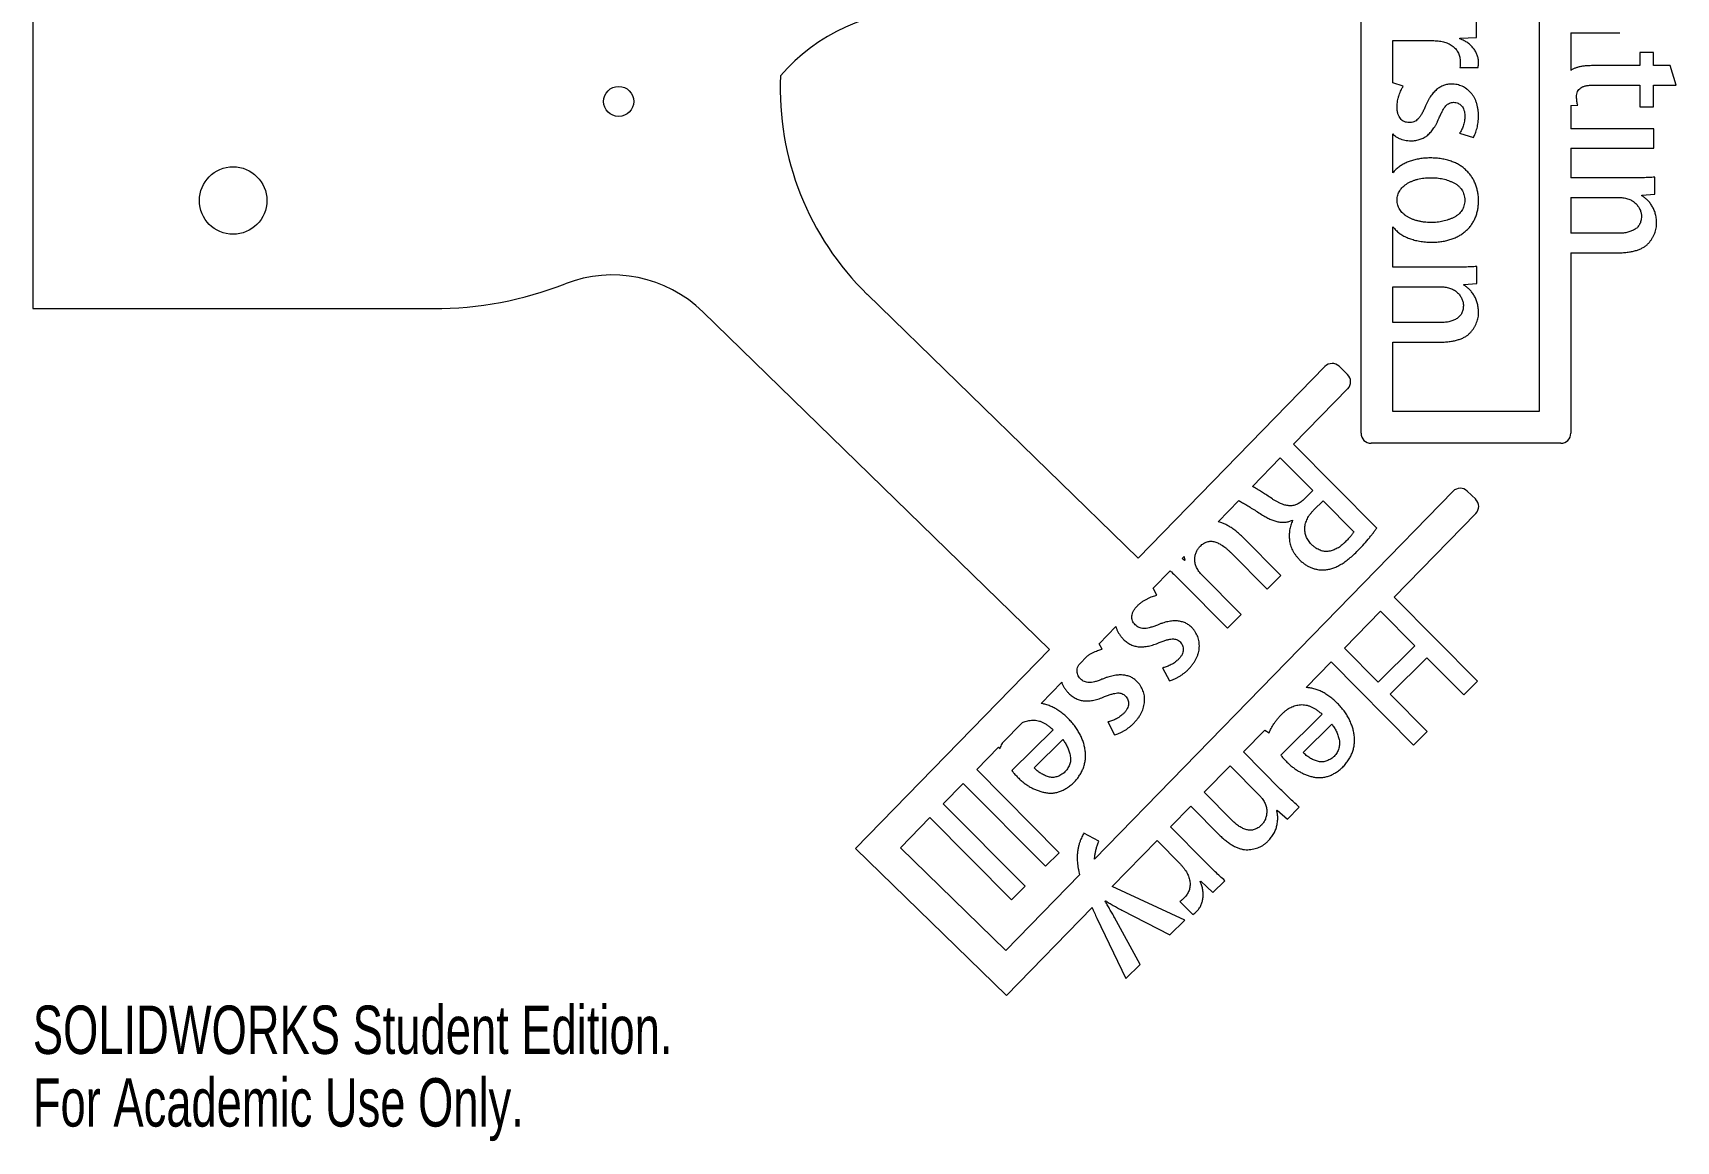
# Model space of a CAD drawing. Header units: millimetres. Extents: x -84 to 82, y 330 to 554.
# Drawn here: x -83.6 to 80.5, y 330.2 to 440.8 of the extents above; entities that cross this region are included whole.
import ezdxf

# ---------------------------------------------------------------- set-up
doc = ezdxf.new("R2010")
doc.units = ezdxf.units.MM
doc.styles.add('SLDTEXTSTYLE0', font='TXT', dxfattribs={"width": 0.7})

msp = doc.modelspace()

# ---------------------------------------------------------------- linework, layer by layer
at = {"color": 7, "linetype": 'Continuous', "lineweight": 15}
for p, q in [((66.82, 495.97), (66.82, 403.03)), ((-83.59, 485.69), (-83.59, 413.31)), ((49.04, 400.86), (49.04, 443.15)), ((60.58, 440.39), (60.58, 442.08)), ((52.21, 435.86), (52.21, 440.07)), ((52.21, 440.07), (56.3, 440.07)), ((58.92, 440.32), (60.58, 440.39)), ((58.92, 440.25), (58.92, 440.32)), ((69.99, 440.84), (69.99, 437.1)), ((69.99, 440.84), (74.89, 440.84)), ((78.25, 438.87), (76.89, 438.87)), ((76.89, 438.87), (76.89, 437.57)), ((78.25, 437.57), (78.25, 438.87)), ((58.91, 437.4), (60.73, 437.4)), ((76.89, 437.57), (72.15, 437.57)), ((79.91, 437.57), (78.25, 437.57)), ((80.51, 435.62), (79.91, 437.57)), ((53.26, 435.53), (52.21, 435.86)), ((72.25, 435.62), (76.89, 435.62)), ((76.89, 435.62), (76.89, 433.45)), ((78.25, 433.45), (78.25, 435.62)), ((78.25, 435.62), (80.51, 435.62)), ((69.99, 433.58), (70.69, 433.62)), ((69.99, 433.58), (69.99, 431.27)), ((76.89, 433.45), (78.25, 433.45)), ((52.21, 426.87), (52.21, 430.75)), ((58.89, 430.82), (60.27, 430.39)), ((78.27, 431.27), (69.99, 431.27)), ((78.27, 429.33), (78.27, 431.27)), ((69.99, 429.33), (69.99, 426.36)), ((69.99, 429.33), (78.27, 429.33)), ((75.87, 426.36), (69.99, 426.36)), ((78.37, 424.73), (78.37, 426.43)), ((60.78, 424.06), (60.78, 424.06)), ((69.99, 424.41), (69.99, 420.83)), ((69.99, 424.41), (74.81, 424.41)), ((77.08, 424.63), (78.37, 424.73)), ((77.08, 424.58), (77.08, 424.63)), ((56.04, 421.91), (56.04, 421.91)), ((52.21, 417.44), (52.21, 421.49)), ((74.66, 420.83), (69.99, 420.83)), ((69.99, 418.88), (69.99, 400.86)), ((69.99, 418.88), (74.89, 418.88)), ((58.09, 417.44), (52.21, 417.44)), ((60.59, 415.81), (60.59, 417.51)), ((52.21, 411.91), (52.21, 415.49)), ((52.21, 415.49), (57.03, 415.49)), ((59.3, 415.71), (60.59, 415.81)), ((59.3, 415.66), (59.3, 415.71)), ((-0.28, 414.74), (26.78, 388.38)), ((-83.59, 413.31), (-43.59, 413.31)), ((17.92, 379.28), (-16.69, 413)), ((56.88, 411.91), (52.21, 411.91)), ((52.21, 403.03), (52.21, 409.96)), ((52.21, 409.96), (57.11, 409.96)), ((26.78, 388.38), (45.44, 407.53)), ((46.85, 407.55), (47.7, 406.73)), ((47.71, 405.32), (42.31, 399.77)), ((66.82, 403.03), (52.21, 403.03)), ((50.62, 391.4), (42.31, 399.77)), ((68.99, 399.86), (50.04, 399.86)), ((40.98, 398.4), (38.2, 395.55)), ((40.98, 398.4), (44.23, 395.13)), ((22.43, 358.32), (58.23, 395.07)), ((36.83, 394.14), (34.76, 392.01)), ((44.23, 395.13), (43.41, 394.32)), ((44.33, 393.2), (45.25, 394.11)), ((45.25, 394.11), (48.32, 391.02)), ((59.65, 395.09), (60.49, 394.27)), ((60.51, 392.86), (52.35, 384.48)), ((42.19, 392.17), (42.21, 392.15)), ((36.04, 388.94), (39.66, 385.3)), ((41.02, 386.66), (37.19, 390.52)), ((31.39, 388.55), (31.19, 388.35)), ((31.42, 388.16), (31.19, 388.35)), ((31.45, 388.19), (31.42, 388.16)), ((29.99, 387.12), (28.29, 385.38)), ((31.12, 386.03), (35.71, 381.41)), ((37.08, 382.77), (33.09, 386.78)), ((39.66, 385.3), (41.02, 386.66)), ((28.65, 384.7), (28.29, 385.38)), ((60.68, 376.09), (52.35, 384.48)), ((35.71, 381.41), (37.08, 382.77)), ((51, 383.1), (47.39, 379.39)), ((51, 383.1), (54.43, 379.65)), ((24.57, 381.55), (22.9, 379.84)), ((-1.44, 359.41), (17.92, 379.28)), ((23.19, 379.3), (22.9, 379.84)), ((50.75, 376.01), (47.39, 379.39)), ((54.43, 379.65), (50.75, 376.01)), ((21.72, 378.63), (20.88, 377.77)), ((29.22, 377.43), (29.9, 376.14)), ((46.05, 378.02), (43.57, 375.47)), ((46.05, 378.02), (54.27, 369.73)), ((51.95, 374.81), (55.62, 378.45)), ((55.62, 378.45), (59.31, 374.73)), ((19.15, 375.99), (17.09, 373.88)), ((59.31, 374.73), (60.68, 376.09)), ((55.64, 371.09), (51.95, 374.81)), ((45.15, 372.81), (41.03, 368.72)), ((15.24, 371.98), (13.25, 369.94)), ((18.29, 371.26), (14.17, 367.17)), ((23.76, 372.04), (24.44, 370.75)), ((39.42, 371.21), (37.3, 369.04)), ((39.42, 371.21), (39.86, 370.94)), ((43.26, 368.99), (46.11, 371.82)), ((54.27, 369.73), (55.64, 371.09)), ((12.83, 369.5), (10.66, 367.27)), ((12.83, 369.5), (12.99, 369.39)), ((16.4, 367.45), (19.25, 370.27)), ((35.96, 367.66), (33.38, 365.01)), ((35.96, 367.66), (38.9, 364.69)), ((41.01, 365.3), (37.3, 369.04)), ((18.9, 358.97), (10.66, 367.27)), ((9.31, 365.89), (7.33, 363.86)), ((9.31, 365.89), (17.53, 357.62)), ((36.17, 362.19), (33.38, 365.01)), ((15.51, 355.63), (7.33, 363.86)), ((32.03, 363.63), (30.01, 361.55)), ((32.03, 363.63), (34.97, 360.67)), ((40.62, 363.2), (40.66, 363.23)), ((40.66, 363.23), (41.69, 362.34)), ((41.69, 362.34), (42.87, 363.52)), ((5.99, 362.48), (3.05, 359.47)), ((5.99, 362.48), (14.14, 354.27)), ((33.43, 358.11), (30.01, 361.55)), ((13.63, 344.73), (-1.44, 359.41)), ((3.05, 359.47), (13.57, 349.22)), ((22.87, 360.13), (21.37, 360.93)), ((28.67, 360.18), (24.2, 355.59)), ((28.67, 360.18), (31, 357.83)), ((17.53, 357.62), (18.9, 358.97)), ((13.57, 349.22), (20.94, 356.78)), ((32.98, 356.09), (33.03, 356.14)), ((33.03, 356.14), (34.25, 355)), ((34.25, 355), (35.44, 356.18)), ((14.14, 354.27), (15.51, 355.63)), ((31.45, 352.24), (24.2, 355.59)), ((22.18, 353.51), (13.63, 344.73)), ((23.48, 354.14), (23.52, 354.18)), ((25.16, 353.23), (29.96, 350.76)), ((30.94, 354.09), (32.24, 352.79)), ((22.67, 352.45), (25.57, 346.4)), ((27, 347.82), (24.43, 352.51)), ((29.96, 350.76), (31.45, 352.24)), ((25.57, 346.4), (27, 347.82))]:
    msp.add_line(p, q, dxfattribs=at)
for centre, radius in [((-25.09, 434), 1.5), ((-63.59, 424.1), 3.37)]:
    msp.add_circle(centre, radius, dxfattribs=at)
for centre, radius, start, end in [((5.52, 424.01), 19.14, 90, 139.0599), ((19.78, 435.32), 28.74, 177.557, 225.7531), ((-43.59, 449.5), 36.19, 270, 291.3192), ((-25.72, 403.73), 12.94, 45.7531, 111.3192), ((46.16, 406.83), 1, 45.7531, 135.7531), ((47, 406.01), 1, 315.7531, 45.7531), ((50.04, 400.86), 1, 180, 270), ((68.99, 400.86), 1, 270, 0), ((58.95, 394.37), 1, 45.7531, 135.7531), ((59.79, 393.55), 1, 315.7492, 45.7531)]:
    msp.add_arc(centre, radius, start, end, dxfattribs=at)
for points, knots in [([(56.3, 440.07), (56.4, 440.06), (56.59, 440.06), (56.87, 440.03), (57.14, 439.98), (57.38, 439.92), (57.62, 439.84), (57.84, 439.75), (58.04, 439.63), (58.23, 439.5), (58.39, 439.36), (58.54, 439.2), (58.66, 439.02), (58.77, 438.83), (58.85, 438.63), (58.91, 438.42), (58.94, 438.19), (58.95, 438.04), (58.95, 437.96)], [0, 0, 0, 0, 0.07761, 0.15117, 0.221581, 0.288588, 0.353217, 0.415917, 0.476942, 0.536264, 0.59483, 0.651518, 0.707173, 0.763353, 0.819693, 0.877397, 0.93744, 1, 1, 1, 1]), ([(60.78, 437.88), (60.77, 438), (60.76, 438.25), (60.66, 438.61), (60.5, 438.96), (60.29, 439.29), (60.02, 439.59), (59.7, 439.85), (59.33, 440.08), (59.06, 440.19), (58.92, 440.25)], [0, 0, 0, 0, 0.117236, 0.232521, 0.350096, 0.47238, 0.598069, 0.726204, 0.858945, 1, 1, 1, 1]), ([(58.95, 437.96), (58.95, 437.86), (58.95, 437.67), (58.92, 437.48), (58.91, 437.4)], [0, 0, 0, 0, 0.52982, 1, 1, 1, 1]), ([(60.73, 437.4), (60.74, 437.47), (60.77, 437.63), (60.77, 437.79), (60.78, 437.88)], [0, 0, 0, 0, 0.492053, 1, 1, 1, 1]), ([(72.15, 437.57), (72.01, 437.57), (71.73, 437.57), (71.34, 437.53), (70.99, 437.48), (70.67, 437.41), (70.39, 437.31), (70.17, 437.21), (70.04, 437.13), (69.99, 437.1)], [0, 0, 0, 0, 0.1660987, 0.3170177, 0.4549736, 0.5790148, 0.6929002, 0.8000028, 0.8655807, 0.8655807, 0.8655807, 0.8655807]), ([(52.64, 433.45), (52.64, 433.55), (52.65, 433.75), (52.69, 434.04), (52.75, 434.33), (52.84, 434.61), (52.93, 434.88), (53.04, 435.12), (53.14, 435.34), (53.22, 435.47), (53.26, 435.53)], [0, 0, 0, 0, 0.135582, 0.271134, 0.404946, 0.53931, 0.669512, 0.789347, 0.89871, 1, 1, 1, 1]), ([(58.07, 435.73), (58, 435.73), (57.87, 435.73), (57.67, 435.7), (57.48, 435.66), (57.29, 435.6), (57.11, 435.52), (56.93, 435.42), (56.75, 435.31), (56.58, 435.18), (56.41, 435.02), (56.25, 434.85), (56.1, 434.66), (55.95, 434.45), (55.8, 434.22), (55.67, 433.96), (55.54, 433.69), (55.45, 433.5), (55.41, 433.4)], [0, 0, 0, 0, 0.0535357, 0.1056, 0.1578277, 0.210604, 0.2633765, 0.317515, 0.3728137, 0.4300164, 0.489527, 0.5517046, 0.6173571, 0.6859204, 0.7585659, 0.8346616, 0.9152796, 1, 1, 1, 1]), ([(60.78, 432.55), (60.77, 432.67), (60.77, 432.91), (60.72, 433.25), (60.66, 433.57), (60.58, 433.87), (60.47, 434.15), (60.34, 434.41), (60.18, 434.65), (60.01, 434.87), (59.81, 435.07), (59.6, 435.24), (59.38, 435.39), (59.14, 435.51), (58.89, 435.61), (58.63, 435.68), (58.35, 435.72), (58.17, 435.73), (58.07, 435.73)], [0, 0, 0, 0, 0.077035, 0.149893, 0.219414, 0.286146, 0.350455, 0.412399, 0.473307, 0.533876, 0.593372, 0.65098, 0.707608, 0.764283, 0.821264, 0.879127, 0.938334, 1, 1, 1, 1]), ([(70.57, 434.46), (70.57, 434.55), (70.58, 434.73), (70.66, 434.98), (70.79, 435.19), (70.99, 435.36), (71.23, 435.49), (71.52, 435.57), (71.87, 435.62), (72.12, 435.62), (72.25, 435.62)], [0, 0, 0, 0, 0.119853, 0.228253, 0.331916, 0.437664, 0.552353, 0.682307, 0.830071, 1, 1, 1, 1]), ([(53.85, 431.89), (53.76, 431.9), (53.6, 431.9), (53.36, 431.98), (53.15, 432.1), (52.97, 432.28), (52.82, 432.5), (52.72, 432.77), (52.65, 433.1), (52.64, 433.33), (52.64, 433.45)], [0, 0, 0, 0, 0.115808, 0.224194, 0.331394, 0.441164, 0.559222, 0.688505, 0.833696, 1, 1, 1, 1]), ([(55.41, 433.4), (55.36, 433.27), (55.26, 433.03), (55.08, 432.7), (54.91, 432.44), (54.73, 432.23), (54.54, 432.07), (54.33, 431.96), (54.09, 431.9), (53.93, 431.89), (53.85, 431.89)], [0, 0, 0, 0, 0.180345, 0.337978, 0.473136, 0.588573, 0.691873, 0.7914, 0.892609, 1, 1, 1, 1]), ([(56.84, 432.35), (56.9, 432.48), (57.01, 432.72), (57.17, 433.06), (57.34, 433.33), (57.5, 433.55), (57.67, 433.71), (57.86, 433.83), (58.07, 433.9), (58.21, 433.91), (58.29, 433.91)], [0, 0, 0, 0, 0.189057, 0.352856, 0.493009, 0.60945, 0.711291, 0.806784, 0.901191, 1, 1, 1, 1]), ([(58.29, 433.91), (58.37, 433.9), (58.52, 433.9), (58.73, 433.83), (58.92, 433.72), (59.09, 433.56), (59.24, 433.37), (59.33, 433.13), (59.4, 432.85), (59.41, 432.66), (59.41, 432.55)], [0, 0, 0, 0, 0.117017, 0.227935, 0.338273, 0.452565, 0.572485, 0.700767, 0.841765, 1, 1, 1, 1]), ([(70.69, 433.62), (70.67, 433.67), (70.63, 433.79), (70.6, 433.99), (70.57, 434.22), (70.57, 434.38), (70.57, 434.46)], [0, 0, 0, 0, 0.20485, 0.438273, 0.702972, 1, 1, 1, 1]), ([(54.03, 430.07), (54.12, 430.07), (54.28, 430.07), (54.51, 430.1), (54.74, 430.15), (54.95, 430.21), (55.16, 430.29), (55.35, 430.39), (55.54, 430.51), (55.71, 430.64), (55.88, 430.8), (56.04, 430.97), (56.19, 431.16), (56.33, 431.36), (56.47, 431.58), (56.6, 431.82), (56.73, 432.08), (56.8, 432.26), (56.84, 432.35)], [0, 0, 0, 0, 0.063219, 0.124293, 0.183687, 0.24111, 0.297807, 0.354032, 0.410557, 0.467047, 0.525332, 0.585368, 0.647855, 0.712291, 0.779646, 0.85003, 0.923152, 1, 1, 1, 1]), ([(59.41, 432.55), (59.41, 432.46), (59.4, 432.28), (59.37, 432.02), (59.32, 431.77), (59.25, 431.54), (59.16, 431.33), (59.08, 431.14), (58.99, 430.97), (58.92, 430.87), (58.89, 430.82)], [0, 0, 0, 0, 0.151779, 0.295378, 0.432737, 0.564162, 0.687912, 0.802014, 0.906091, 1, 1, 1, 1]), ([(60.27, 430.39), (60.3, 430.46), (60.37, 430.59), (60.46, 430.82), (60.55, 431.06), (60.63, 431.32), (60.69, 431.6), (60.74, 431.91), (60.77, 432.22), (60.77, 432.44), (60.78, 432.55)], [0, 0, 0, 0, 0.09793, 0.204988, 0.319866, 0.442603, 0.572293, 0.708977, 0.850982, 1, 1, 1, 1]), ([(52.21, 430.75), (52.27, 430.69), (52.4, 430.58), (52.61, 430.43), (52.86, 430.3), (53.13, 430.2), (53.41, 430.13), (53.72, 430.08), (53.93, 430.07), (54.03, 430.07)], [0.5988068, 0.5988068, 0.5988068, 0.5988068, 0.6457266, 0.7012923, 0.7569023, 0.81404, 0.8734116, 0.9350575, 1, 1, 1, 1]), ([(55.96, 428.36), (55.77, 428.35), (55.42, 428.34), (54.9, 428.27), (54.41, 428.18), (53.96, 428.05), (53.54, 427.88), (53.15, 427.67), (52.8, 427.44), (52.48, 427.17), (52.3, 426.97), (52.21, 426.87)], [0, 0, 0, 0, 0.0783593, 0.1520417, 0.2221027, 0.288747, 0.352558, 0.4141998, 0.4742164, 0.5333352, 0.5896196, 0.5896196, 0.5896196, 0.5896196]), ([(60.78, 424.06), (60.77, 424.21), (60.77, 424.51), (60.7, 424.94), (60.61, 425.35), (60.47, 425.75), (60.3, 426.12), (60.09, 426.48), (59.84, 426.81), (59.55, 427.12), (59.23, 427.4), (58.87, 427.65), (58.47, 427.86), (58.04, 428.03), (57.57, 428.17), (57.06, 428.27), (56.52, 428.34), (56.15, 428.35), (55.96, 428.36)], [0, 0, 0, 0, 0.061874, 0.121845, 0.179799, 0.236676, 0.293075, 0.349162, 0.406187, 0.464347, 0.523517, 0.583378, 0.645089, 0.708759, 0.775896, 0.846246, 0.92103, 1, 1, 1, 1]), ([(52.64, 424.15), (52.64, 424.23), (52.66, 424.4), (52.71, 424.64), (52.79, 424.87), (52.9, 425.09), (53.05, 425.29), (53.21, 425.47), (53.41, 425.64), (53.64, 425.79), (53.88, 425.93), (54.15, 426.05), (54.42, 426.15), (54.71, 426.24), (55.02, 426.3), (55.33, 426.34), (55.67, 426.37), (55.89, 426.38), (56.01, 426.38)], [0, 0, 0, 0, 0.057522, 0.11285, 0.166354, 0.219978, 0.273738, 0.329438, 0.387146, 0.448015, 0.511025, 0.575213, 0.640428, 0.707849, 0.776822, 0.848733, 0.922877, 1, 1, 1, 1]), ([(56.01, 426.38), (56.11, 426.38), (56.32, 426.38), (56.63, 426.36), (56.93, 426.32), (57.22, 426.26), (57.5, 426.19), (57.78, 426.1), (58.05, 425.99), (58.31, 425.87), (58.56, 425.73), (58.77, 425.57), (58.96, 425.38), (59.11, 425.17), (59.24, 424.94), (59.33, 424.69), (59.39, 424.42), (59.41, 424.23), (59.41, 424.13)], [0, 0, 0, 0, 0.0690963, 0.1362824, 0.2027442, 0.2682194, 0.3325633, 0.3967774, 0.4604347, 0.5243797, 0.5865247, 0.6459166, 0.7029749, 0.7595117, 0.8163771, 0.8747725, 0.935294, 1, 1, 1, 1]), ([(78.37, 426.43), (78.18, 426.42), (77.8, 426.4), (77.31, 426.38), (76.9, 426.37), (76.57, 426.36), (76.23, 426.36), (75.99, 426.36), (75.87, 426.36)], [0, 0, 0, 0, 0.224582, 0.459791, 0.583586, 0.715054, 0.85321, 1, 1, 1, 1]), ([(56.04, 421.91), (55.93, 421.91), (55.7, 421.91), (55.36, 421.94), (55.03, 421.99), (54.73, 422.06), (54.43, 422.14), (54.15, 422.24), (53.89, 422.36), (53.64, 422.5), (53.41, 422.65), (53.22, 422.83), (53.04, 423.01), (52.9, 423.21), (52.79, 423.42), (52.71, 423.65), (52.66, 423.89), (52.64, 424.06), (52.64, 424.15)], [0, 0, 0, 0, 0.078146, 0.153348, 0.225347, 0.294978, 0.362427, 0.427989, 0.491718, 0.555, 0.615873, 0.673515, 0.728785, 0.782596, 0.835365, 0.888486, 0.943419, 1, 1, 1, 1]), ([(59.41, 424.13), (59.41, 424.03), (59.39, 423.85), (59.33, 423.58), (59.24, 423.33), (59.11, 423.1), (58.95, 422.9), (58.77, 422.71), (58.55, 422.55), (58.31, 422.41), (58.05, 422.29), (57.78, 422.19), (57.5, 422.1), (57.22, 422.03), (56.93, 421.97), (56.64, 421.93), (56.34, 421.91), (56.14, 421.91), (56.04, 421.91)], [0, 0, 0, 0, 0.063986, 0.124924, 0.183105, 0.240525, 0.297398, 0.354848, 0.414822, 0.477806, 0.542615, 0.606936, 0.671, 0.735562, 0.800346, 0.866188, 0.932642, 1, 1, 1, 1]), ([(56.09, 419.93), (56.27, 419.94), (56.61, 419.95), (57.12, 420.01), (57.59, 420.1), (58.03, 420.22), (58.45, 420.38), (58.83, 420.57), (59.19, 420.8), (59.51, 421.06), (59.81, 421.34), (60.06, 421.66), (60.28, 422), (60.46, 422.37), (60.6, 422.76), (60.7, 423.17), (60.76, 423.61), (60.77, 423.91), (60.78, 424.06)], [0, 0, 0, 0, 0.0751722, 0.1466418, 0.2147901, 0.2800564, 0.3429407, 0.4040013, 0.4635599, 0.522839, 0.5812509, 0.6385573, 0.6956549, 0.7530537, 0.8114666, 0.8715704, 0.934374, 1, 1, 1, 1]), ([(74.81, 424.41), (74.9, 424.41), (75.07, 424.4), (75.32, 424.36), (75.55, 424.31), (75.77, 424.25), (75.97, 424.16), (76.16, 424.06), (76.32, 423.94), (76.47, 423.81), (76.61, 423.67), (76.72, 423.51), (76.82, 423.36), (76.9, 423.2), (76.97, 423.03), (77.01, 422.87), (77.04, 422.69), (77.04, 422.57), (77.05, 422.51)], [0, 0, 0, 0, 0.081444, 0.158539, 0.231453, 0.3007, 0.367555, 0.431349, 0.494123, 0.55605, 0.616346, 0.674534, 0.730374, 0.784585, 0.838757, 0.892045, 0.945555, 1, 1, 1, 1]), ([(78.55, 421.89), (78.55, 422.05), (78.53, 422.36), (78.44, 422.81), (78.3, 423.21), (78.1, 423.57), (77.88, 423.89), (77.63, 424.17), (77.37, 424.4), (77.17, 424.52), (77.08, 424.58)], [0, 0, 0, 0, 0.15067, 0.290915, 0.423263, 0.550293, 0.672426, 0.786731, 0.895338, 1, 1, 1, 1]), ([(77.05, 422.51), (77.04, 422.44), (77.03, 422.29), (76.99, 422.08), (76.94, 421.89), (76.86, 421.72), (76.76, 421.56), (76.64, 421.42), (76.5, 421.29), (76.28, 421.16), (75.97, 421.02), (75.57, 420.9), (75.13, 420.83), (74.82, 420.83), (74.66, 420.83)], [0, 0, 0, 0, 0.068371, 0.132534, 0.192422, 0.250531, 0.306274, 0.360795, 0.416816, 0.474561, 0.594322, 0.72056, 0.854843, 1, 1, 1, 1]), ([(74.89, 418.88), (75.05, 418.89), (75.37, 418.9), (75.83, 418.96), (76.25, 419.04), (76.63, 419.15), (76.97, 419.28), (77.28, 419.44), (77.54, 419.63), (77.77, 419.85), (77.96, 420.09), (78.12, 420.33), (78.27, 420.57), (78.37, 420.83), (78.46, 421.08), (78.52, 421.35), (78.56, 421.62), (78.56, 421.8), (78.55, 421.89)], [0, 0, 0, 0, 0.0921074, 0.1783884, 0.257902, 0.331706, 0.4001655, 0.4639856, 0.5247245, 0.5830803, 0.639471, 0.6939606, 0.7465855, 0.7979981, 0.8486301, 0.8986868, 0.9488639, 1, 1, 1, 1]), ([(52.21, 421.49), (52.27, 421.43), (52.41, 421.25), (52.68, 420.98), (53.03, 420.72), (53.43, 420.49), (53.88, 420.3), (54.37, 420.15), (54.9, 420.03), (55.48, 419.96), (55.89, 419.94), (56.09, 419.93)], [0.4025073, 0.4025073, 0.4025073, 0.4025073, 0.4378591, 0.4973475, 0.5578944, 0.6209564, 0.6872803, 0.7576811, 0.8329106, 0.9137204, 1, 1, 1, 1]), ([(60.59, 417.51), (60.4, 417.5), (60.02, 417.48), (59.53, 417.46), (59.12, 417.45), (58.79, 417.44), (58.45, 417.44), (58.21, 417.44), (58.09, 417.44)], [0, 0, 0, 0, 0.224582, 0.459791, 0.583586, 0.715054, 0.85321, 1, 1, 1, 1]), ([(57.03, 415.49), (57.12, 415.49), (57.29, 415.48), (57.54, 415.45), (57.77, 415.4), (57.99, 415.33), (58.19, 415.25), (58.38, 415.14), (58.54, 415.03), (58.69, 414.89), (58.83, 414.75), (58.94, 414.6), (59.04, 414.44), (59.12, 414.28), (59.19, 414.12), (59.23, 413.95), (59.26, 413.77), (59.26, 413.66), (59.27, 413.6)], [0, 0, 0, 0, 0.081444, 0.158539, 0.231453, 0.3007, 0.367555, 0.431349, 0.494123, 0.55605, 0.616346, 0.674534, 0.730374, 0.784585, 0.838757, 0.892045, 0.945555, 1, 1, 1, 1]), ([(60.77, 412.97), (60.77, 413.13), (60.75, 413.44), (60.66, 413.89), (60.52, 414.29), (60.32, 414.65), (60.1, 414.97), (59.85, 415.25), (59.59, 415.48), (59.39, 415.6), (59.3, 415.66)], [0, 0, 0, 0, 0.1506703, 0.2909147, 0.4232627, 0.5502935, 0.6724255, 0.7867312, 0.8953384, 1, 1, 1, 1]), ([(59.27, 413.6), (59.26, 413.52), (59.25, 413.37), (59.21, 413.17), (59.16, 412.97), (59.08, 412.8), (58.98, 412.64), (58.86, 412.5), (58.72, 412.38), (58.5, 412.24), (58.19, 412.1), (57.79, 411.98), (57.35, 411.92), (57.04, 411.91), (56.88, 411.91)], [0, 0, 0, 0, 0.068371, 0.132534, 0.192422, 0.250531, 0.306274, 0.360795, 0.416816, 0.474561, 0.594322, 0.72056, 0.854843, 1, 1, 1, 1]), ([(57.11, 409.96), (57.27, 409.97), (57.59, 409.98), (58.05, 410.04), (58.47, 410.12), (58.85, 410.23), (59.19, 410.36), (59.5, 410.53), (59.76, 410.71), (59.99, 410.94), (60.18, 411.17), (60.34, 411.41), (60.49, 411.66), (60.59, 411.91), (60.68, 412.17), (60.74, 412.43), (60.78, 412.7), (60.78, 412.88), (60.77, 412.97)], [0, 0, 0, 0, 0.092107, 0.178388, 0.257902, 0.331706, 0.400165, 0.463986, 0.524724, 0.58308, 0.639471, 0.693961, 0.746585, 0.797998, 0.84863, 0.898687, 0.948864, 1, 1, 1, 1]), ([(40.12, 394.35), (39.96, 394.46), (39.65, 394.66), (39.21, 394.95), (38.8, 395.2), (38.47, 395.4), (38.28, 395.51), (38.2, 395.55)], [0, 0, 0, 0, 0.1834633, 0.3514839, 0.5045114, 0.6415351, 0.7203406, 0.7203406, 0.7203406, 0.7203406]), ([(36.83, 394.14), (36.96, 394.07), (37.23, 393.92), (37.64, 393.67), (38.1, 393.39), (38.59, 393.08), (38.93, 392.87), (39.11, 392.76)], [0.2562138, 0.2562138, 0.2562138, 0.2562138, 0.3773257, 0.5146216, 0.6637553, 0.8256631, 1, 1, 1, 1]), ([(43.41, 394.32), (43.35, 394.26), (43.24, 394.15), (43.06, 394.01), (42.88, 393.88), (42.7, 393.79), (42.51, 393.71), (42.33, 393.66), (42.14, 393.62), (41.94, 393.62), (41.75, 393.63), (41.54, 393.67), (41.32, 393.72), (41.1, 393.81), (40.87, 393.91), (40.62, 394.04), (40.37, 394.18), (40.21, 394.29), (40.12, 394.35)], [0, 0, 0, 0, 0.066253, 0.128781, 0.187396, 0.244073, 0.298195, 0.351386, 0.403286, 0.455173, 0.509136, 0.565786, 0.62692, 0.69191, 0.761286, 0.835845, 0.914978, 1, 1, 1, 1]), ([(39.11, 392.76), (39.25, 392.67), (39.52, 392.5), (39.94, 392.29), (40.34, 392.14), (40.73, 392.02), (41.11, 391.97), (41.48, 391.97), (41.85, 392.04), (42.07, 392.13), (42.19, 392.17)], [0, 0, 0, 0, 0.152122, 0.293632, 0.424893, 0.548045, 0.664166, 0.776975, 0.887169, 1, 1, 1, 1]), ([(44.09, 389.76), (44.03, 389.82), (43.92, 389.94), (43.78, 390.14), (43.66, 390.34), (43.56, 390.55), (43.49, 390.76), (43.45, 390.97), (43.42, 391.2), (43.42, 391.42), (43.45, 391.65), (43.5, 391.88), (43.58, 392.1), (43.68, 392.33), (43.8, 392.55), (43.95, 392.77), (44.13, 392.99), (44.26, 393.13), (44.33, 393.2)], [0, 0, 0, 0, 0.064882, 0.127286, 0.187272, 0.245168, 0.302726, 0.359671, 0.416961, 0.475157, 0.534363, 0.594595, 0.655482, 0.718402, 0.783825, 0.852854, 0.924207, 1, 1, 1, 1]), ([(37.19, 390.52), (37.06, 390.64), (36.82, 390.86), (36.45, 391.18), (36.08, 391.43), (35.73, 391.65), (35.39, 391.82), (35.07, 391.95), (34.85, 392), (34.76, 392.01)], [0, 0, 0, 0, 0.0937516, 0.1810386, 0.2613954, 0.3356332, 0.4045483, 0.468381, 0.5216688, 0.5216688, 0.5216688, 0.5216688]), ([(42.21, 392.15), (42.15, 391.99), (42.01, 391.68), (41.9, 391.18), (41.86, 390.68), (41.88, 390.26), (41.93, 389.92), (42, 389.67), (42.09, 389.42), (42.2, 389.18), (42.33, 388.94), (42.49, 388.71), (42.67, 388.48), (42.8, 388.34), (42.87, 388.27)], [0, 0, 0, 0, 0.122392, 0.241835, 0.360955, 0.482076, 0.543328, 0.604634, 0.666541, 0.729344, 0.793961, 0.859791, 0.928498, 1, 1, 1, 1]), ([(48.32, 391.02), (48.3, 390.98), (48.27, 390.92), (48.19, 390.82), (48.11, 390.71), (48.01, 390.59), (47.89, 390.45), (47.76, 390.31), (47.61, 390.15), (47.5, 390.04), (47.45, 389.99)], [0, 0, 0, 0, 0.077705, 0.166751, 0.26924, 0.386387, 0.518328, 0.665155, 0.825719, 1, 1, 1, 1]), ([(48.62, 389.04), (48.82, 389.25), (49.21, 389.64), (49.66, 390.16), (49.99, 390.57), (50.22, 390.86), (50.43, 391.13), (50.56, 391.32), (50.62, 391.4)], [0, 0, 0, 0, 0.274918, 0.53832, 0.664337, 0.783938, 0.895133, 1, 1, 1, 1]), ([(33.09, 386.78), (33.04, 386.84), (32.93, 386.96), (32.79, 387.15), (32.67, 387.34), (32.58, 387.54), (32.51, 387.73), (32.46, 387.93), (32.44, 388.12), (32.44, 388.38), (32.48, 388.69), (32.59, 389.03), (32.75, 389.34), (32.91, 389.51), (32.98, 389.59)], [0, 0, 0, 0, 0.0796187, 0.1552741, 0.2271019, 0.2952442, 0.3611162, 0.4248166, 0.4872153, 0.5492324, 0.6690965, 0.7824169, 0.8906952, 1, 1, 1, 1]), ([(32.98, 389.59), (33.04, 389.64), (33.15, 389.74), (33.32, 389.86), (33.5, 389.96), (33.68, 390.02), (33.87, 390.07), (34.05, 390.08), (34.24, 390.06), (34.44, 390.02), (34.63, 389.95), (34.83, 389.87), (35.03, 389.76), (35.23, 389.64), (35.43, 389.49), (35.64, 389.32), (35.84, 389.14), (35.97, 389), (36.04, 388.94)], [0, 0, 0, 0, 0.063747, 0.123028, 0.179598, 0.233739, 0.286406, 0.33859, 0.39217, 0.447625, 0.505367, 0.565931, 0.629148, 0.695386, 0.76614, 0.84018, 0.917743, 1, 1, 1, 1]), ([(47.45, 389.99), (47.38, 389.93), (47.26, 389.81), (47.07, 389.64), (46.88, 389.5), (46.68, 389.37), (46.47, 389.27), (46.27, 389.18), (46.05, 389.12), (45.84, 389.07), (45.62, 389.05), (45.4, 389.05), (45.18, 389.09), (44.96, 389.17), (44.74, 389.27), (44.52, 389.4), (44.3, 389.57), (44.16, 389.7), (44.09, 389.76)], [0, 0, 0, 0, 0.067771, 0.133529, 0.196291, 0.257633, 0.317292, 0.375683, 0.43352, 0.490651, 0.547922, 0.60432, 0.662299, 0.72231, 0.785081, 0.851675, 0.923699, 1, 1, 1, 1]), ([(45.34, 387.21), (45.47, 387.22), (45.74, 387.25), (46.14, 387.35), (46.55, 387.5), (46.95, 387.71), (47.36, 387.97), (47.77, 388.28), (48.2, 388.63), (48.47, 388.9), (48.62, 389.04)], [0, 0, 0, 0, 0.1044541, 0.2115007, 0.3228651, 0.4400121, 0.5647264, 0.6992636, 0.843904, 1, 1, 1, 1]), ([(31.39, 388.55), (31.39, 388.53), (31.4, 388.41), (31.43, 388.29), (31.45, 388.19)], [0.8871898, 0.8871898, 0.8871898, 0.8871898, 0.9075117, 1, 1, 1, 1]), ([(42.87, 388.27), (42.96, 388.18), (43.14, 388), (43.43, 387.78), (43.73, 387.59), (44.04, 387.44), (44.36, 387.33), (44.68, 387.25), (45.01, 387.21), (45.23, 387.21), (45.34, 387.21)], [0, 0, 0, 0, 0.139196, 0.271435, 0.398372, 0.521612, 0.641394, 0.759929, 0.879552, 1, 1, 1, 1]), ([(29.99, 387.12), (30.03, 387.09), (30.23, 386.9), (30.61, 386.54), (30.94, 386.2), (31.12, 386.03)], [0.4024194, 0.4024194, 0.4024194, 0.4024194, 0.4577748, 0.7185594, 1, 1, 1, 1]), ([(26.74, 383.66), (26.81, 383.73), (26.95, 383.86), (27.19, 384.04), (27.44, 384.2), (27.7, 384.33), (27.95, 384.46), (28.2, 384.56), (28.43, 384.64), (28.58, 384.68), (28.65, 384.7)], [0, 0, 0, 0, 0.135857, 0.269697, 0.403617, 0.538188, 0.668361, 0.788586, 0.898195, 1, 1, 1, 1]), ([(26.49, 381.74), (26.44, 381.8), (26.33, 381.92), (26.21, 382.14), (26.16, 382.37), (26.15, 382.62), (26.2, 382.88), (26.32, 383.14), (26.5, 383.4), (26.65, 383.57), (26.74, 383.66)], [0, 0, 0, 0, 0.116247, 0.225255, 0.331757, 0.442683, 0.560234, 0.689536, 0.835075, 1, 1, 1, 1]), ([(24.57, 381.55), (24.59, 381.47), (24.64, 381.3), (24.76, 381.04), (24.91, 380.78), (25.09, 380.53), (25.23, 380.38), (25.3, 380.3)], [0.704691, 0.704691, 0.704691, 0.704691, 0.7566457, 0.8139951, 0.8735423, 0.9351787, 1, 1, 1, 1]), ([(28.63, 381.68), (28.5, 381.63), (28.26, 381.54), (27.91, 381.44), (27.61, 381.37), (27.34, 381.35), (27.1, 381.38), (26.88, 381.45), (26.67, 381.57), (26.55, 381.68), (26.49, 381.74)], [0, 0, 0, 0, 0.180507, 0.337772, 0.472449, 0.58801, 0.691401, 0.790864, 0.892297, 1, 1, 1, 1]), ([(32.13, 381.47), (32.09, 381.52), (31.99, 381.61), (31.84, 381.73), (31.67, 381.83), (31.5, 381.92), (31.31, 381.99), (31.12, 382.05), (30.92, 382.09), (30.7, 382.12), (30.48, 382.13), (30.24, 382.12), (30, 382.09), (29.74, 382.05), (29.48, 381.98), (29.2, 381.9), (28.92, 381.8), (28.73, 381.72), (28.63, 381.68)], [0, 0, 0, 0, 0.0526025, 0.105162, 0.1570728, 0.2089558, 0.2619202, 0.3160658, 0.3709948, 0.4284709, 0.4881318, 0.5503541, 0.6161072, 0.6850175, 0.7576117, 0.8344716, 0.9151413, 1, 1, 1, 1]), ([(31.82, 377.3), (31.9, 377.38), (32.06, 377.55), (32.26, 377.82), (32.44, 378.09), (32.6, 378.36), (32.71, 378.64), (32.81, 378.92), (32.87, 379.2), (32.9, 379.48), (32.9, 379.76), (32.87, 380.04), (32.82, 380.3), (32.73, 380.55), (32.63, 380.8), (32.49, 381.03), (32.33, 381.26), (32.2, 381.4), (32.13, 381.47)], [0, 0, 0, 0, 0.076239, 0.148565, 0.217407, 0.284204, 0.347839, 0.410439, 0.471795, 0.532622, 0.592623, 0.650848, 0.707874, 0.764474, 0.821648, 0.879088, 0.938586, 1, 1, 1, 1]), ([(21.72, 378.63), (21.73, 378.64), (21.81, 378.69), (21.97, 378.8), (22.24, 378.94), (22.49, 379.06), (22.73, 379.16), (22.96, 379.24), (23.11, 379.28), (23.19, 379.3)], [0.2666394, 0.2666394, 0.2666394, 0.2666394, 0.2696974, 0.4036174, 0.5381877, 0.6683609, 0.788586, 0.8981952, 1, 1, 1, 1]), ([(25.3, 380.3), (25.36, 380.24), (25.48, 380.13), (25.66, 379.99), (25.85, 379.86), (26.05, 379.76), (26.25, 379.67), (26.45, 379.61), (26.67, 379.56), (26.89, 379.53), (27.11, 379.53), (27.35, 379.54), (27.59, 379.57), (27.83, 379.61), (28.09, 379.67), (28.35, 379.75), (28.62, 379.85), (28.8, 379.92), (28.89, 379.96)], [0, 0, 0, 0, 0.062862, 0.123022, 0.181265, 0.239083, 0.295048, 0.351051, 0.406985, 0.463935, 0.522367, 0.582713, 0.645218, 0.710181, 0.777991, 0.848571, 0.923047, 1, 1, 1, 1]), ([(28.89, 379.96), (29.02, 380.01), (29.27, 380.1), (29.61, 380.22), (29.92, 380.29), (30.18, 380.33), (30.41, 380.32), (30.63, 380.27), (30.82, 380.17), (30.93, 380.07), (30.98, 380.02)], [0, 0, 0, 0, 0.187914, 0.351829, 0.491393, 0.607671, 0.70901, 0.805706, 0.900657, 1, 1, 1, 1]), ([(30.98, 380.02), (31.03, 379.96), (31.13, 379.85), (31.23, 379.66), (31.29, 379.44), (31.3, 379.22), (31.26, 378.99), (31.17, 378.75), (31.02, 378.52), (30.89, 378.37), (30.82, 378.3)], [0, 0, 0, 0, 0.116783, 0.228451, 0.338472, 0.453575, 0.57366, 0.701261, 0.842223, 1, 1, 1, 1]), ([(21.03, 376.34), (20.97, 376.4), (20.86, 376.53), (20.75, 376.74), (20.69, 376.97), (20.68, 377.22), (20.74, 377.48), (20.82, 377.66), (20.87, 377.75), (20.88, 377.77)], [0, 0, 0, 0, 0.1162467, 0.2252547, 0.3317575, 0.4426833, 0.5602342, 0.6895361, 0.7111021, 0.7111021, 0.7111021, 0.7111021]), ([(30.82, 378.3), (30.75, 378.23), (30.62, 378.11), (30.41, 377.95), (30.2, 377.81), (29.99, 377.7), (29.78, 377.61), (29.58, 377.53), (29.4, 377.48), (29.28, 377.45), (29.22, 377.43)], [0, 0, 0, 0, 0.150574, 0.291982, 0.430552, 0.561839, 0.685676, 0.800495, 0.904456, 1, 1, 1, 1]), ([(19.15, 375.99), (19.16, 375.97), (19.2, 375.85), (19.29, 375.64), (19.44, 375.39), (19.63, 375.14), (19.77, 374.98), (19.84, 374.9)], [0.7388458, 0.7388458, 0.7388458, 0.7388458, 0.7566457, 0.8139951, 0.8735423, 0.9351787, 1, 1, 1, 1]), ([(23.17, 376.29), (23.04, 376.24), (22.8, 376.14), (22.45, 376.04), (22.15, 375.97), (21.88, 375.95), (21.63, 375.98), (21.41, 376.06), (21.2, 376.17), (21.09, 376.28), (21.03, 376.34)], [0, 0, 0, 0, 0.180507, 0.337772, 0.472449, 0.58801, 0.691401, 0.790864, 0.892297, 1, 1, 1, 1]), ([(26.67, 376.07), (26.62, 376.12), (26.53, 376.21), (26.37, 376.33), (26.21, 376.44), (26.04, 376.53), (25.85, 376.6), (25.66, 376.65), (25.45, 376.69), (25.24, 376.72), (25.01, 376.73), (24.78, 376.72), (24.54, 376.69), (24.28, 376.65), (24.02, 376.58), (23.74, 376.5), (23.45, 376.41), (23.26, 376.33), (23.17, 376.29)], [0, 0, 0, 0, 0.052603, 0.105162, 0.157073, 0.208956, 0.26192, 0.316066, 0.370995, 0.428471, 0.488132, 0.550354, 0.616107, 0.685018, 0.757612, 0.834472, 0.915141, 1, 1, 1, 1]), ([(26.35, 371.9), (26.43, 371.99), (26.59, 372.16), (26.8, 372.42), (26.98, 372.69), (27.13, 372.97), (27.25, 373.24), (27.34, 373.52), (27.4, 373.8), (27.43, 374.09), (27.43, 374.37), (27.41, 374.64), (27.35, 374.9), (27.27, 375.16), (27.16, 375.4), (27.03, 375.64), (26.86, 375.86), (26.74, 376), (26.67, 376.07)], [0, 0, 0, 0, 0.076239, 0.148565, 0.217407, 0.284204, 0.347839, 0.410439, 0.471795, 0.532622, 0.592623, 0.650848, 0.707874, 0.764474, 0.821648, 0.879088, 0.938586, 1, 1, 1, 1]), ([(29.9, 376.14), (29.97, 376.16), (30.12, 376.21), (30.35, 376.29), (30.58, 376.41), (30.83, 376.54), (31.08, 376.69), (31.33, 376.87), (31.58, 377.07), (31.74, 377.22), (31.82, 377.3)], [0, 0, 0, 0, 0.099168, 0.207091, 0.322097, 0.446139, 0.57677, 0.712123, 0.852647, 1, 1, 1, 1]), ([(19.84, 374.9), (19.9, 374.85), (20.01, 374.74), (20.2, 374.59), (20.39, 374.46), (20.58, 374.36), (20.78, 374.27), (20.99, 374.21), (21.2, 374.16), (21.42, 374.14), (21.65, 374.13), (21.88, 374.14), (22.12, 374.17), (22.37, 374.21), (22.62, 374.28), (22.89, 374.35), (23.16, 374.45), (23.34, 374.52), (23.43, 374.56)], [0, 0, 0, 0, 0.062862, 0.123022, 0.181265, 0.239083, 0.295048, 0.351051, 0.406985, 0.463935, 0.522367, 0.582713, 0.645218, 0.710181, 0.777991, 0.848571, 0.923047, 1, 1, 1, 1]), ([(23.43, 374.56), (23.56, 374.61), (23.8, 374.71), (24.15, 374.82), (24.45, 374.89), (24.72, 374.93), (24.95, 374.93), (25.16, 374.87), (25.36, 374.77), (25.46, 374.67), (25.52, 374.62)], [0, 0, 0, 0, 0.187914, 0.351829, 0.491393, 0.607671, 0.70901, 0.805706, 0.900657, 1, 1, 1, 1]), ([(25.52, 374.62), (25.57, 374.57), (25.67, 374.46), (25.77, 374.26), (25.82, 374.05), (25.84, 373.82), (25.8, 373.59), (25.7, 373.35), (25.56, 373.12), (25.43, 372.98), (25.36, 372.9)], [0, 0, 0, 0, 0.116783, 0.228451, 0.338472, 0.453575, 0.57366, 0.701261, 0.842223, 1, 1, 1, 1]), ([(46.69, 373.89), (46.57, 374.01), (46.33, 374.24), (45.94, 374.55), (45.55, 374.82), (45.16, 375.04), (44.75, 375.21), (44.35, 375.35), (43.95, 375.43), (43.69, 375.46), (43.57, 375.47)], [0, 0, 0, 0, 0.0721332, 0.1403597, 0.2060876, 0.2687774, 0.3296967, 0.3887828, 0.4475885, 0.4986403, 0.4986403, 0.4986403, 0.4986403]), ([(19.83, 372.35), (19.71, 372.47), (19.46, 372.7), (19.08, 373.01), (18.69, 373.27), (18.29, 373.49), (17.89, 373.67), (17.49, 373.8), (17.22, 373.86), (17.09, 373.88)], [0, 0, 0, 0, 0.0721332, 0.1403597, 0.2060876, 0.2687774, 0.3296967, 0.3887828, 0.4439391, 0.4439391, 0.4439391, 0.4439391]), ([(25.36, 372.9), (25.29, 372.84), (25.16, 372.72), (24.95, 372.56), (24.74, 372.42), (24.52, 372.3), (24.32, 372.22), (24.12, 372.14), (23.94, 372.08), (23.82, 372.05), (23.76, 372.04)], [0, 0, 0, 0, 0.150574, 0.291982, 0.430552, 0.561839, 0.685676, 0.800495, 0.904456, 1, 1, 1, 1]), ([(39.86, 370.94), (39.92, 371.09), (40.06, 371.41), (40.3, 371.79), (40.52, 372.11), (40.72, 372.35), (40.94, 372.61), (41.1, 372.78), (41.19, 372.87)], [0, 0, 0, 0, 0.211529, 0.44233, 0.567915, 0.701837, 0.846046, 1, 1, 1, 1]), ([(41.19, 372.87), (41.25, 372.93), (41.38, 373.06), (41.59, 373.22), (41.81, 373.37), (42.03, 373.49), (42.26, 373.59), (42.5, 373.67), (42.75, 373.72), (43, 373.76), (43.26, 373.76), (43.52, 373.73), (43.79, 373.66), (44.06, 373.56), (44.33, 373.42), (44.61, 373.25), (44.88, 373.04), (45.06, 372.89), (45.15, 372.81)], [0, 0, 0, 0, 0.061368, 0.120418, 0.177902, 0.234707, 0.290613, 0.346334, 0.402333, 0.459595, 0.517445, 0.576235, 0.636895, 0.700957, 0.768738, 0.840665, 0.917571, 1, 1, 1, 1]), ([(47.22, 367.52), (47.33, 367.64), (47.54, 367.87), (47.8, 368.24), (48.02, 368.62), (48.19, 369.01), (48.31, 369.41), (48.38, 369.82), (48.4, 370.24), (48.37, 370.67), (48.3, 371.1), (48.19, 371.52), (48.03, 371.93), (47.85, 372.34), (47.61, 372.74), (47.35, 373.14), (47.04, 373.52), (46.81, 373.77), (46.69, 373.89)], [0, 0, 0, 0, 0.066474, 0.129882, 0.190516, 0.249644, 0.307635, 0.365417, 0.423793, 0.483568, 0.544378, 0.605328, 0.666701, 0.729369, 0.793619, 0.85997, 0.928622, 1, 1, 1, 1]), ([(15.24, 371.98), (15.29, 372), (15.42, 372.05), (15.63, 372.12), (15.88, 372.18), (16.13, 372.21), (16.4, 372.22), (16.66, 372.19), (16.93, 372.12), (17.2, 372.02), (17.47, 371.88), (17.74, 371.71), (18.02, 371.5), (18.2, 371.34), (18.29, 371.26)], [0.2525359, 0.2525359, 0.2525359, 0.2525359, 0.2906132, 0.3463345, 0.402333, 0.4595952, 0.5174455, 0.5762351, 0.6368952, 0.7009566, 0.7687381, 0.8406646, 0.9175709, 1, 1, 1, 1]), ([(20.36, 365.98), (20.47, 366.09), (20.68, 366.32), (20.94, 366.7), (21.16, 367.07), (21.33, 367.46), (21.45, 367.87), (21.52, 368.28), (21.54, 368.7), (21.51, 369.12), (21.43, 369.55), (21.33, 369.98), (21.17, 370.39), (20.99, 370.8), (20.75, 371.2), (20.49, 371.59), (20.18, 371.98), (19.95, 372.22), (19.83, 372.35)], [0, 0, 0, 0, 0.0664736, 0.1298824, 0.1905155, 0.2496442, 0.3076351, 0.3654166, 0.4237934, 0.4835678, 0.5443784, 0.6053282, 0.6667011, 0.7293691, 0.7936185, 0.8599696, 0.9286216, 1, 1, 1, 1]), ([(24.44, 370.75), (24.51, 370.77), (24.66, 370.81), (24.88, 370.9), (25.12, 371.01), (25.37, 371.14), (25.62, 371.29), (25.86, 371.48), (26.11, 371.67), (26.27, 371.82), (26.35, 371.9)], [0, 0, 0, 0, 0.099168, 0.207091, 0.322097, 0.446139, 0.57677, 0.712123, 0.852647, 1, 1, 1, 1]), ([(46.11, 371.82), (46.2, 371.71), (46.37, 371.48), (46.58, 371.11), (46.75, 370.7), (46.85, 370.34), (46.9, 370.05), (46.9, 369.83), (46.88, 369.61), (46.83, 369.4), (46.75, 369.19), (46.65, 368.98), (46.51, 368.78), (46.4, 368.66), (46.35, 368.59)], [0, 0, 0, 0, 0.1195111, 0.2386638, 0.3607567, 0.4872546, 0.5506102, 0.6126192, 0.6735503, 0.7344963, 0.796311, 0.8607884, 0.9282378, 1, 1, 1, 1]), ([(12.99, 369.39), (13.06, 369.55), (13.14, 369.73), (13.24, 369.91), (13.25, 369.94)], [0, 0, 0, 0, 0.2115286, 0.2556073, 0.2556073, 0.2556073, 0.2556073]), ([(19.25, 370.27), (19.34, 370.16), (19.51, 369.94), (19.72, 369.56), (19.88, 369.16), (19.98, 368.8), (20.03, 368.5), (20.04, 368.28), (20.02, 368.06), (19.97, 367.85), (19.89, 367.64), (19.78, 367.44), (19.65, 367.24), (19.54, 367.11), (19.48, 367.05)], [0, 0, 0, 0, 0.119511, 0.238664, 0.360757, 0.487255, 0.55061, 0.612619, 0.67355, 0.734496, 0.796311, 0.860788, 0.928238, 1, 1, 1, 1]), ([(41.03, 368.72), (41.11, 368.62), (41.28, 368.4), (41.47, 368.21), (41.57, 368.1)], [0, 0, 0, 0, 0.4638654, 1, 1, 1, 1]), ([(41.57, 368.1), (41.67, 368), (41.87, 367.8), (42.2, 367.53), (42.52, 367.29), (42.86, 367.08), (43.21, 366.9), (43.57, 366.74), (43.93, 366.62), (44.31, 366.53), (44.68, 366.47), (45.06, 366.47), (45.43, 366.52), (45.8, 366.62), (46.17, 366.77), (46.52, 366.97), (46.88, 367.22), (47.11, 367.42), (47.22, 367.52)], [0, 0, 0, 0, 0.06754, 0.132656, 0.196398, 0.258642, 0.319446, 0.379832, 0.439875, 0.500094, 0.559465, 0.617514, 0.675671, 0.73499, 0.796121, 0.859995, 0.927736, 1, 1, 1, 1]), ([(46.35, 368.59), (46.28, 368.53), (46.15, 368.42), (45.95, 368.29), (45.74, 368.18), (45.53, 368.1), (45.33, 368.05), (45.12, 368.04), (44.9, 368.05), (44.63, 368.12), (44.29, 368.24), (43.91, 368.44), (43.56, 368.69), (43.36, 368.89), (43.26, 368.99)], [0, 0, 0, 0, 0.074789, 0.14479, 0.211179, 0.273063, 0.333305, 0.393004, 0.452703, 0.513612, 0.636505, 0.757049, 0.87759, 1, 1, 1, 1]), ([(14.17, 367.17), (14.25, 367.07), (14.42, 366.86), (14.61, 366.66), (14.71, 366.56)], [0, 0, 0, 0, 0.463865, 1, 1, 1, 1]), ([(14.71, 366.56), (14.81, 366.46), (15.01, 366.26), (15.33, 365.99), (15.66, 365.75), (16, 365.53), (16.35, 365.35), (16.7, 365.2), (17.07, 365.08), (17.44, 364.98), (17.82, 364.93), (18.19, 364.92), (18.57, 364.97), (18.94, 365.07), (19.3, 365.22), (19.66, 365.43), (20.02, 365.68), (20.24, 365.87), (20.36, 365.98)], [0, 0, 0, 0, 0.06754, 0.132656, 0.196398, 0.258642, 0.319446, 0.379832, 0.439875, 0.500094, 0.559465, 0.617514, 0.675671, 0.73499, 0.796121, 0.859995, 0.927736, 1, 1, 1, 1]), ([(19.48, 367.05), (19.42, 366.99), (19.29, 366.88), (19.08, 366.74), (18.88, 366.63), (18.67, 366.56), (18.46, 366.51), (18.25, 366.49), (18.04, 366.51), (17.76, 366.57), (17.43, 366.7), (17.05, 366.9), (16.7, 367.14), (16.5, 367.34), (16.4, 367.45)], [0, 0, 0, 0, 0.0747893, 0.14479, 0.2111789, 0.2730634, 0.3333046, 0.3930036, 0.4527026, 0.5136118, 0.6365047, 0.7570491, 0.8775896, 1, 1, 1, 1]), ([(38.9, 364.69), (38.96, 364.63), (39.08, 364.5), (39.23, 364.3), (39.36, 364.09), (39.46, 363.89), (39.54, 363.69), (39.6, 363.48), (39.63, 363.28), (39.63, 363.07), (39.62, 362.87), (39.59, 362.68), (39.55, 362.5), (39.49, 362.32), (39.41, 362.16), (39.32, 362), (39.21, 361.86), (39.13, 361.77), (39.09, 361.72)], [0, 0, 0, 0, 0.0808104, 0.1568499, 0.228778, 0.2971167, 0.3631487, 0.4269182, 0.4891897, 0.5507838, 0.6117231, 0.66959, 0.7261507, 0.7813458, 0.8357706, 0.8902965, 0.9446105, 1, 1, 1, 1]), ([(42.87, 363.52), (42.73, 363.65), (42.44, 363.92), (41.98, 364.34), (41.51, 364.8), (41.18, 365.13), (41.01, 365.3)], [0, 0, 0, 0, 0.228643, 0.466264, 0.720288, 1, 1, 1, 1]), ([(39.75, 360.14), (39.87, 360.26), (40.08, 360.5), (40.34, 360.89), (40.53, 361.29), (40.65, 361.7), (40.71, 362.1), (40.73, 362.49), (40.7, 362.85), (40.65, 363.08), (40.62, 363.2)], [0, 0, 0, 0, 0.1497035, 0.2895578, 0.4213371, 0.548984, 0.671444, 0.786125, 0.8953007, 1, 1, 1, 1]), ([(39.09, 361.72), (39.03, 361.67), (38.92, 361.57), (38.74, 361.45), (38.56, 361.35), (38.37, 361.28), (38.19, 361.23), (38, 361.22), (37.81, 361.22), (37.56, 361.28), (37.24, 361.4), (36.87, 361.6), (36.51, 361.86), (36.29, 362.08), (36.17, 362.19)], [0, 0, 0, 0, 0.069619, 0.134409, 0.196269, 0.254541, 0.31066, 0.366701, 0.42265, 0.480391, 0.599125, 0.723816, 0.857066, 1, 1, 1, 1]), ([(21.37, 360.93), (21.34, 360.88), (21.26, 360.76), (21.16, 360.55), (21.06, 360.31), (20.95, 360.03), (20.86, 359.72), (20.78, 359.37), (20.72, 359), (20.7, 358.73), (20.69, 358.6)], [0, 0, 0, 0, 0.07949, 0.171707, 0.278979, 0.400217, 0.534067, 0.677056, 0.833227, 1, 1, 1, 1]), ([(22.43, 358.32), (22.43, 358.35), (22.44, 358.49), (22.47, 358.74), (22.53, 359.07), (22.61, 359.42), (22.73, 359.77), (22.82, 360.01), (22.87, 360.13)], [0.5389218, 0.5389218, 0.5389218, 0.5389218, 0.5631977, 0.642302, 0.7252579, 0.8124818, 0.9037687, 1, 1, 1, 1]), ([(34.97, 360.67), (35.09, 360.56), (35.33, 360.34), (35.7, 360.05), (36.05, 359.8), (36.4, 359.6), (36.74, 359.45), (37.08, 359.34), (37.4, 359.28), (37.72, 359.27), (38.03, 359.3), (38.32, 359.35), (38.6, 359.41), (38.86, 359.51), (39.11, 359.63), (39.34, 359.78), (39.56, 359.94), (39.69, 360.07), (39.75, 360.14)], [0, 0, 0, 0, 0.092669, 0.178558, 0.25802, 0.332049, 0.400726, 0.464627, 0.525244, 0.583642, 0.639961, 0.694179, 0.74661, 0.79794, 0.848159, 0.898582, 0.948718, 1, 1, 1, 1]), ([(20.69, 358.6), (20.69, 358.5), (20.69, 358.31), (20.71, 358.01), (20.75, 357.71), (20.8, 357.39), (20.86, 357.08), (20.91, 356.88), (20.94, 356.78)], [0, 0, 0, 0, 0.0434979, 0.0889332, 0.1360306, 0.1849355, 0.2361184, 0.281903, 0.281903, 0.281903, 0.281903]), ([(31, 357.83), (31.07, 357.75), (31.2, 357.61), (31.38, 357.39), (31.53, 357.17), (31.67, 356.95), (31.77, 356.73), (31.86, 356.51), (31.92, 356.28), (31.96, 356.06), (31.98, 355.84), (31.96, 355.62), (31.93, 355.41), (31.87, 355.21), (31.78, 355.01), (31.67, 354.82), (31.54, 354.63), (31.43, 354.52), (31.38, 354.46)], [0, 0, 0, 0, 0.0773638, 0.151308, 0.2219621, 0.2886725, 0.3538062, 0.4158619, 0.4767409, 0.5368544, 0.5949779, 0.6518048, 0.7073585, 0.7632155, 0.819674, 0.8769919, 0.9370161, 1, 1, 1, 1]), ([(35.44, 356.18), (35.29, 356.32), (34.96, 356.61), (34.47, 357.08), (33.96, 357.58), (33.61, 357.93), (33.43, 358.11)], [0, 0, 0, 0, 0.228094, 0.471046, 0.728532, 1, 1, 1, 1]), ([(32.62, 353.09), (32.7, 353.18), (32.87, 353.37), (33.06, 353.7), (33.19, 354.06), (33.27, 354.44), (33.29, 354.84), (33.25, 355.26), (33.15, 355.68), (33.04, 355.95), (32.98, 356.09)], [0, 0, 0, 0, 0.116479, 0.2324725, 0.3495086, 0.4714815, 0.5969776, 0.7258595, 0.8586095, 1, 1, 1, 1]), ([(31.38, 354.46), (31.31, 354.39), (31.17, 354.25), (31.02, 354.15), (30.94, 354.09)], [0, 0, 0, 0, 0.530616, 1, 1, 1, 1]), ([(22.18, 353.51), (22.18, 353.5), (22.26, 353.32), (22.42, 352.96), (22.58, 352.62), (22.67, 352.45)], [0.8198518, 0.8198518, 0.8198518, 0.8198518, 0.8263201, 0.9112813, 1, 1, 1, 1]), ([(24.43, 352.51), (24.35, 352.65), (24.19, 352.93), (23.94, 353.35), (23.71, 353.76), (23.56, 354.02), (23.48, 354.14)], [0, 0, 0, 0, 0.257794, 0.517647, 0.768982, 1, 1, 1, 1]), ([(23.52, 354.18), (23.64, 354.1), (23.9, 353.94), (24.31, 353.71), (24.73, 353.47), (25.01, 353.31), (25.16, 353.23)], [0, 0, 0, 0, 0.2317121, 0.4847674, 0.7450437, 1, 1, 1, 1]), ([(32.24, 352.79), (32.31, 352.83), (32.44, 352.93), (32.56, 353.04), (32.62, 353.09)], [0, 0, 0, 0, 0.488255, 1, 1, 1, 1])]:
    msp.add_open_spline(points, degree=3, knots=knots, dxfattribs=at)

# ---------------------------------------------------------------- texts
at = {"color": 7, "linetype": 'Continuous', "char_height": 4.8336, "attachment_point": 1, "style": 'SLDTEXTSTYLE0'}
for s, insert in [('SOLIDWORKS Student Edition.', (-83.59, 343.71)), ('For Academic Use Only.', (-83.59, 336.46))]:
    msp.add_mtext(s, dxfattribs=dict(at, insert=insert))

doc.saveas('drawing.dxf')
